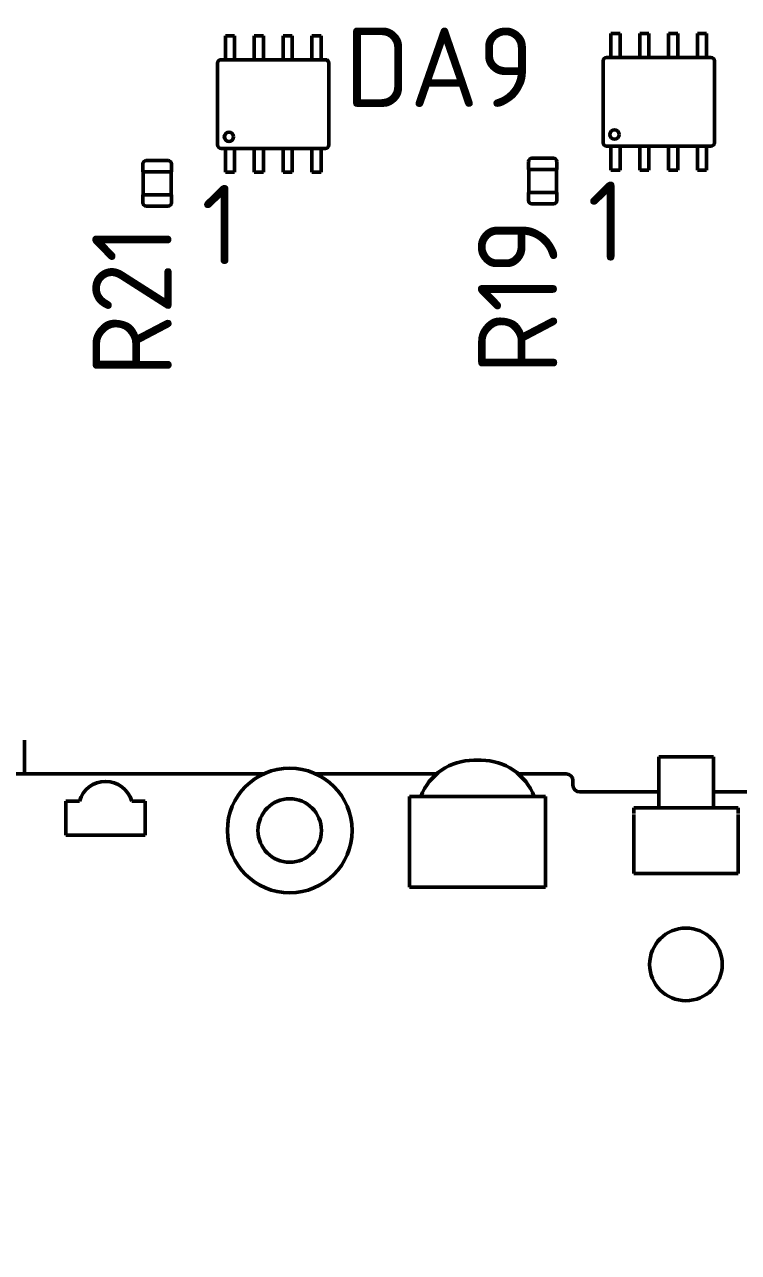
# Model space of a CAD drawing. Header units: millimetres. Extents: x -55 to 2039, y 0 to 512.
# Drawn here: x 1079.9 to 1111.4, y 280.9 to 335.1 of the extents above; entities that cross this region are included whole.
import ezdxf
from ezdxf import colors
from ezdxf.entities.mleader import LeaderData, LeaderLine
from ezdxf.enums import TextEntityAlignment as Align
from ezdxf.math import Vec2, Vec3

# ---------------------------------------------------------------- set-up
doc = ezdxf.new("R2010")
doc.units = ezdxf.units.MM
doc.linetypes.add('Сплошная', pattern=[0])
doc.layers.add('Виды', color=30, linetype='Continuous')
doc.layers.add('текст', color=2, linetype='Continuous', lineweight=30)
doc.styles.add('GOST TYPE B', font='', dxfattribs={"height": 3.5})
doc.styles.get('GOST TYPE B').set_extended_font_data('GOST type B')

# ---------------------------------------------------------------- blocks, each defined once
blk = doc.blocks.new('Вид с →')
at = {"linetype": 'Continuous', "lineweight": 25, "transparency": 16777216}
for q in [(28.03, 4.046), (30.858, 4.046)]:
    blk.add_line((29.444, 2.632), q, dxfattribs=at)
blk.add_circle((32.944, 2.632), 3.5, dxfattribs=at)
blk.add_circle((32.944, 2.632), 3.5, dxfattribs=at)
at = {"linetype": 'Continuous', "lineweight": 50, "transparency": 16777216, "style": 'GOST TYPE B'}
blk.add_attdef('ВИД(_:_)', text='', height=7, dxfattribs=at).set_placement((27.226, 3.5), align=Align.MIDDLE_RIGHT)
blk = doc.blocks.new('_DotSmall')
at = {"color": 0, "linetype": 'ByBlock', "lineweight": 60, "const_width": 0.5}
blk.add_lwpolyline([(-0.0625, 0, 1), (0.0625, 0, 1)], format="xyb", close=True, dxfattribs=at)

msp = doc.modelspace()

# ---------------------------------------------------------------- linework, layer by layer
at = {"linetype": 'Continuous', "lineweight": 50}
for p, q in [((1088.7466, 334.0245), (1088.7466, 334.5704)), ((1089.153, 334.5704), (1088.7466, 334.5704)), ((1089.153, 334.0245), (1089.153, 334.5704)), ((1090.0166, 334.0245), (1090.0166, 334.5704)), ((1090.423, 334.5704), (1090.0166, 334.5704)), ((1090.423, 334.0245), (1090.423, 334.5704)), ((1091.2866, 334.0245), (1091.2866, 334.5704)), ((1091.693, 334.5704), (1091.2866, 334.5704)), ((1091.693, 334.0245), (1091.693, 334.5704)), ((1092.5566, 334.0245), (1092.5566, 334.5704)), ((1092.963, 334.5704), (1092.5566, 334.5704)), ((1092.963, 334.0245), (1092.963, 334.5704)), ((1105.7466, 334.1245), (1105.7466, 334.6704)), ((1106.153, 334.6704), (1105.7466, 334.6704)), ((1106.153, 334.1245), (1106.153, 334.6704)), ((1107.0166, 334.1245), (1107.0166, 334.6704)), ((1107.423, 334.6704), (1107.0166, 334.6704)), ((1107.423, 334.1245), (1107.423, 334.6704)), ((1108.2866, 334.1245), (1108.2866, 334.6704)), ((1108.693, 334.6704), (1108.2866, 334.6704)), ((1108.693, 334.1245), (1108.693, 334.6704)), ((1109.5566, 334.1245), (1109.5566, 334.6704)), ((1109.963, 334.6704), (1109.5566, 334.6704)), ((1109.963, 334.1245), (1109.963, 334.6704)), ((1088.7466, 334.0245), (1088.7466, 333.9083)), ((1088.7466, 333.8404), (1088.7466, 333.9083)), ((1088.7466, 333.5152), (1088.7466, 333.8404)), ((1089.153, 334.0245), (1089.153, 333.9083)), ((1089.153, 333.9083), (1089.153, 333.8404)), ((1089.153, 333.5152), (1089.153, 333.8404)), ((1090.0166, 334.0245), (1090.0166, 333.9083)), ((1090.0166, 333.8404), (1090.0166, 333.9083)), ((1090.0166, 333.5152), (1090.0166, 333.8404)), ((1090.423, 334.0245), (1090.423, 333.9083)), ((1090.423, 333.9083), (1090.423, 333.8404)), ((1090.423, 333.5152), (1090.423, 333.8404)), ((1091.2866, 334.0245), (1091.2866, 333.9083)), ((1091.2866, 333.8404), (1091.2866, 333.9083)), ((1091.2866, 333.5152), (1091.2866, 333.8404)), ((1091.693, 334.0245), (1091.693, 333.9083)), ((1091.693, 333.9083), (1091.693, 333.8404)), ((1091.693, 333.5152), (1091.693, 333.8404)), ((1092.5566, 334.0245), (1092.5566, 333.9083)), ((1092.5566, 333.8404), (1092.5566, 333.9083)), ((1092.5566, 333.5152), (1092.5566, 333.8404)), ((1092.963, 334.0245), (1092.963, 333.9083)), ((1092.963, 333.9083), (1092.963, 333.8404)), ((1092.963, 333.5152), (1092.963, 333.8404)), ((1105.7466, 334.1245), (1105.7466, 334.0082)), ((1105.7466, 333.9404), (1105.7466, 334.0082)), ((1105.7466, 333.6152), (1105.7466, 333.9404)), ((1106.153, 334.1245), (1106.153, 334.0082)), ((1106.153, 334.0082), (1106.153, 333.9404)), ((1106.153, 333.6152), (1106.153, 333.9404)), ((1107.0166, 334.1245), (1107.0166, 334.0082)), ((1107.0166, 333.9404), (1107.0166, 334.0082)), ((1107.0166, 333.6152), (1107.0166, 333.9404)), ((1107.423, 334.1245), (1107.423, 334.0082)), ((1107.423, 334.0082), (1107.423, 333.9404)), ((1107.423, 333.6152), (1107.423, 333.9404)), ((1108.2866, 334.1245), (1108.2866, 334.0082)), ((1108.2866, 333.9404), (1108.2866, 334.0082)), ((1108.2866, 333.6152), (1108.2866, 333.9404)), ((1108.693, 334.1245), (1108.693, 334.0082)), ((1108.693, 334.0082), (1108.693, 333.9404)), ((1108.693, 333.6152), (1108.693, 333.9404)), ((1109.5566, 334.1245), (1109.5566, 334.0082)), ((1109.5566, 333.9404), (1109.5566, 334.0082)), ((1109.5566, 333.6152), (1109.5566, 333.9404)), ((1109.963, 334.1245), (1109.963, 334.0082)), ((1109.963, 334.0082), (1109.963, 333.9404)), ((1109.963, 333.6152), (1109.963, 333.9404)), ((1088.4037, 333.3625), (1088.4037, 333.3648)), ((1088.4037, 329.7557), (1088.4037, 333.3625)), ((1088.5538, 333.5148), (1088.5561, 333.5149)), ((1088.5561, 333.5149), (1093.1535, 333.5149)), ((1088.7466, 333.5149), (1088.7466, 333.5152)), ((1089.153, 333.5149), (1088.7466, 333.5149)), ((1089.153, 333.5149), (1089.153, 333.5152)), ((1090.0166, 333.5149), (1090.0166, 333.5152)), ((1090.423, 333.5149), (1090.0166, 333.5149)), ((1090.423, 333.5149), (1090.423, 333.5152)), ((1091.2866, 333.5149), (1091.2866, 333.5152)), ((1091.693, 333.5149), (1091.2866, 333.5149)), ((1091.693, 333.5149), (1091.693, 333.5152)), ((1092.5566, 333.5149), (1092.5566, 333.5152)), ((1092.963, 333.5149), (1092.5566, 333.5149)), ((1092.963, 333.5149), (1092.963, 333.5152)), ((1093.1535, 333.5149), (1093.1558, 333.5148)), ((1093.3059, 333.3648), (1093.3059, 333.3625)), ((1093.3059, 329.7557), (1093.3059, 333.3625)), ((1105.4037, 333.4624), (1105.4037, 333.4648)), ((1105.4037, 329.8556), (1105.4037, 333.4624)), ((1105.5538, 333.6148), (1105.5561, 333.6148)), ((1105.5561, 333.6148), (1110.1535, 333.6148)), ((1105.7466, 333.6148), (1105.7466, 333.6152)), ((1106.153, 333.6148), (1105.7466, 333.6148)), ((1106.153, 333.6148), (1106.153, 333.6152)), ((1107.0166, 333.6148), (1107.0166, 333.6152)), ((1107.423, 333.6148), (1107.0166, 333.6148)), ((1107.423, 333.6148), (1107.423, 333.6152)), ((1108.2866, 333.6148), (1108.2866, 333.6152)), ((1108.693, 333.6148), (1108.2866, 333.6148)), ((1108.693, 333.6148), (1108.693, 333.6152)), ((1109.5566, 333.6148), (1109.5566, 333.6152)), ((1109.963, 333.6148), (1109.5566, 333.6148)), ((1109.963, 333.6148), (1109.963, 333.6152)), ((1110.1535, 333.6148), (1110.1558, 333.6148)), ((1110.3059, 333.4648), (1110.3059, 333.4624)), ((1110.3059, 329.8556), (1110.3059, 333.4624)), ((1088.4037, 329.7533), (1088.4037, 329.7557)), ((1088.5561, 329.6033), (1088.5538, 329.6033)), ((1088.5561, 329.6033), (1093.1535, 329.6033)), ((1088.7466, 329.6033), (1088.7466, 329.6029)), ((1088.7466, 329.6033), (1089.153, 329.6033)), ((1088.7466, 329.6029), (1088.7466, 329.2777)), ((1089.153, 329.6033), (1089.153, 329.6029)), ((1089.153, 329.6029), (1089.153, 329.2777)), ((1090.0166, 329.6033), (1090.0166, 329.6029)), ((1090.0166, 329.6033), (1090.423, 329.6033)), ((1090.0166, 329.6029), (1090.0166, 329.2777)), ((1090.423, 329.6033), (1090.423, 329.6029)), ((1090.423, 329.6029), (1090.423, 329.2777)), ((1091.2866, 329.6033), (1091.2866, 329.6029)), ((1091.2866, 329.6033), (1091.693, 329.6033)), ((1091.2866, 329.6029), (1091.2866, 329.2777)), ((1091.693, 329.6033), (1091.693, 329.6029)), ((1091.693, 329.6029), (1091.693, 329.2777)), ((1092.5566, 329.6033), (1092.5566, 329.6029)), ((1092.5566, 329.6033), (1092.963, 329.6033)), ((1092.5566, 329.6029), (1092.5566, 329.2777)), ((1092.963, 329.6033), (1092.963, 329.6029)), ((1092.963, 329.6029), (1092.963, 329.2777)), ((1093.1558, 329.6033), (1093.1535, 329.6033)), ((1093.3059, 329.7557), (1093.3059, 329.7533)), ((1105.4037, 329.8533), (1105.4037, 329.8556)), ((1105.5561, 329.7032), (1105.5538, 329.7033)), ((1105.5561, 329.7032), (1110.1535, 329.7032)), ((1105.7466, 329.7032), (1105.7466, 329.7029)), ((1105.7466, 329.7032), (1106.153, 329.7032)), ((1105.7466, 329.7029), (1105.7466, 329.3777)), ((1105.7466, 329.3098), (1105.7466, 329.3777)), ((1106.153, 329.7032), (1106.153, 329.7029)), ((1106.153, 329.7029), (1106.153, 329.3777)), ((1106.153, 329.3777), (1106.153, 329.3098)), ((1107.0166, 329.7032), (1107.0166, 329.7029)), ((1107.0166, 329.7032), (1107.423, 329.7032)), ((1107.0166, 329.7029), (1107.0166, 329.3777)), ((1107.0166, 329.3098), (1107.0166, 329.3777)), ((1107.423, 329.7032), (1107.423, 329.7029)), ((1107.423, 329.7029), (1107.423, 329.3777)), ((1107.423, 329.3777), (1107.423, 329.3098)), ((1108.2866, 329.7032), (1108.2866, 329.7029)), ((1108.2866, 329.7032), (1108.693, 329.7032)), ((1108.2866, 329.7029), (1108.2866, 329.3777)), ((1108.2866, 329.3098), (1108.2866, 329.3777)), ((1108.693, 329.7032), (1108.693, 329.7029)), ((1108.693, 329.7029), (1108.693, 329.3777)), ((1108.693, 329.3777), (1108.693, 329.3098)), ((1109.5566, 329.7032), (1109.5566, 329.7029)), ((1109.5566, 329.7032), (1109.963, 329.7032)), ((1109.5566, 329.7029), (1109.5566, 329.3777)), ((1109.5566, 329.3098), (1109.5566, 329.3777)), ((1109.963, 329.7032), (1109.963, 329.7029)), ((1109.963, 329.7029), (1109.963, 329.3777)), ((1109.963, 329.3777), (1109.963, 329.3098)), ((1110.1558, 329.7033), (1110.1535, 329.7032)), ((1110.3059, 329.8556), (1110.3059, 329.8533)), ((1085.1113, 328.9171), (1085.1113, 328.5641)), ((1085.2583, 329.0641), (1086.2143, 329.0641)), ((1086.3613, 328.9171), (1086.3613, 328.5641)), ((1088.7466, 329.2099), (1088.7466, 329.2777)), ((1088.7466, 329.0936), (1088.7466, 329.2099)), ((1088.7466, 329.0936), (1088.7466, 328.5477)), ((1089.153, 329.2777), (1089.153, 329.2099)), ((1089.153, 329.0936), (1089.153, 329.2099)), ((1089.153, 329.0936), (1089.153, 328.5477)), ((1090.0166, 329.2099), (1090.0166, 329.2777)), ((1090.0166, 329.0936), (1090.0166, 329.2099)), ((1090.0166, 329.0936), (1090.0166, 328.5477)), ((1090.423, 329.2777), (1090.423, 329.2099)), ((1090.423, 329.0936), (1090.423, 329.2099)), ((1090.423, 329.0936), (1090.423, 328.5477)), ((1091.2866, 329.2099), (1091.2866, 329.2777)), ((1091.2866, 329.0936), (1091.2866, 329.2099)), ((1091.2866, 329.0936), (1091.2866, 328.5477)), ((1091.693, 329.2777), (1091.693, 329.2099)), ((1091.693, 329.0936), (1091.693, 329.2099)), ((1091.693, 329.0936), (1091.693, 328.5477)), ((1092.5566, 329.2099), (1092.5566, 329.2777)), ((1092.5566, 329.0936), (1092.5566, 329.2099)), ((1092.5566, 329.0936), (1092.5566, 328.5477)), ((1092.963, 329.2777), (1092.963, 329.2099)), ((1092.963, 329.0936), (1092.963, 329.2099)), ((1092.963, 329.0936), (1092.963, 328.5477)), ((1102.1113, 329.017), (1102.1113, 328.664)), ((1102.2583, 329.164), (1103.2143, 329.164)), ((1103.3613, 329.017), (1103.3613, 328.664)), ((1105.7466, 329.1936), (1105.7466, 329.3098)), ((1105.7466, 329.1936), (1105.7466, 328.6477)), ((1106.153, 329.1936), (1106.153, 329.3098)), ((1106.153, 329.1936), (1106.153, 328.6477)), ((1107.0166, 329.1936), (1107.0166, 329.3098)), ((1107.0166, 329.1936), (1107.0166, 328.6477)), ((1107.423, 329.1936), (1107.423, 329.3098)), ((1107.423, 329.1936), (1107.423, 328.6477)), ((1108.2866, 329.1936), (1108.2866, 329.3098)), ((1108.2866, 329.1936), (1108.2866, 328.6477)), ((1108.693, 329.1936), (1108.693, 329.3098)), ((1108.693, 329.1936), (1108.693, 328.6477)), ((1109.5566, 329.1936), (1109.5566, 329.3098)), ((1109.5566, 329.1936), (1109.5566, 328.6477)), ((1109.963, 329.1936), (1109.963, 329.3098)), ((1109.963, 329.1936), (1109.963, 328.6477)), ((1085.2583, 328.5641), (1085.1113, 328.5641)), ((1085.1238, 328.5641), (1085.1238, 327.5541)), ((1085.2583, 328.5641), (1086.2143, 328.5641)), ((1086.2143, 328.5641), (1086.3613, 328.5641)), ((1086.3488, 328.5641), (1086.3488, 327.5541)), ((1088.7466, 328.5477), (1089.153, 328.5477)), ((1090.0166, 328.5477), (1090.423, 328.5477)), ((1091.2866, 328.5477), (1091.693, 328.5477)), ((1092.5566, 328.5477), (1092.963, 328.5477)), ((1102.2583, 328.664), (1102.1113, 328.664)), ((1102.1238, 328.664), (1102.1238, 327.654)), ((1102.2583, 328.664), (1103.2143, 328.664)), ((1103.2143, 328.664), (1103.3613, 328.664)), ((1103.3488, 328.664), (1103.3488, 327.654)), ((1105.7466, 328.6477), (1106.153, 328.6477)), ((1107.0166, 328.6477), (1107.423, 328.6477)), ((1108.2866, 328.6477), (1108.693, 328.6477)), ((1109.5566, 328.6477), (1109.963, 328.6477)), ((1085.1113, 327.5541), (1085.1113, 327.2011)), ((1085.2583, 327.5541), (1085.1113, 327.5541)), ((1085.2583, 327.5541), (1086.2143, 327.5541)), ((1086.2143, 327.5541), (1086.3613, 327.5541)), ((1086.3613, 327.5541), (1086.3613, 327.2011)), ((1102.1113, 327.654), (1102.1113, 327.301)), ((1102.2583, 327.654), (1102.1113, 327.654)), ((1102.2583, 327.654), (1103.2143, 327.654)), ((1103.2143, 327.654), (1103.3613, 327.654)), ((1103.3613, 327.654), (1103.3613, 327.301)), ((1085.2583, 327.0541), (1086.2143, 327.0541)), ((1102.2583, 327.154), (1103.2143, 327.154)), ((1079.8899, 303.4971), (1079.8899, 302.0123)), ((1100.0289, 302.6123), (1099.6936, 302.6123)), ((1107.8613, 300.5123), (1107.8613, 302.7623)), ((1110.2613, 302.7623), (1107.8613, 302.7623)), ((1110.2613, 300.5123), (1110.2613, 302.7623)), ((1077.4913, 302.0123), (1090.4356, 302.0123)), ((1092.7269, 302.0123), (1098.0688, 302.0123)), ((1101.6537, 302.0123), (1103.7713, 302.0123)), ((1104.0713, 301.7123), (1104.0713, 301.5123)), ((1104.3713, 301.2123), (1107.8613, 301.2123)), ((1110.2613, 301.2123), (1113.7713, 301.2123)), ((1081.7113, 300.8123), (1081.7113, 299.3123)), ((1082.3091, 300.8123), (1081.7113, 300.8123)), ((1085.2113, 300.8123), (1084.6135, 300.8123)), ((1085.2113, 299.3123), (1085.2113, 300.8123)), ((1096.8613, 297.0123), (1096.8613, 301.0123)), ((1096.8613, 301.0123), (1102.8613, 301.0123)), ((1102.8613, 301.0123), (1102.8613, 297.0123)), ((1106.7613, 300.5123), (1111.3613, 300.5123)), ((1106.7613, 300.2623), (1106.7613, 300.5123)), ((1106.7613, 297.6123), (1106.7613, 300.2123)), ((1111.3613, 300.2623), (1111.3613, 300.5123)), ((1111.3613, 297.6123), (1111.3613, 300.2123)), ((1081.7113, 299.3123), (1085.2113, 299.3123)), ((1106.7613, 297.6123), (1111.3613, 297.6123)), ((1102.8613, 297.0123), (1096.8613, 297.0123))]:
    msp.add_line(p, q, dxfattribs=at)
for centre, radius in [((1105.9012, 330.2125), 0.2034), ((1088.9012, 330.1125), 0.2034), ((1091.5813, 299.5123), 2.75), ((1091.5813, 299.5123), 1.4), ((1109.0521, 293.6053), 1.6)]:
    msp.add_circle(centre, radius, dxfattribs=at)
for centre, radius, start, end in [((1085.2583, 328.9171), 0.147, 90, 180), ((1086.2143, 328.9171), 0.147, 0, 90), ((1102.2583, 329.017), 0.147, 90, 180), ((1103.2143, 329.017), 0.147, 0, 90), ((1103.7713, 301.7123), 0.3, 0, 90), ((1083.4613, 300.4808), 1.1989, 16.05089, 163.94912)]:
    msp.add_arc(centre, radius, start, end, dxfattribs=at)
at = {"linetype": 'Continuous', "lineweight": 50, "extrusion": (0, 0, -1)}
for centre, radius, start, end in [((-1085.2583, 327.2011), 0.147, 270, 360), ((-1086.2143, 327.2011), 0.147, 180, 270), ((-1102.2583, 327.301), 0.147, 270, 360), ((-1103.2143, 327.301), 0.147, 180, 270), ((-1099.6936, 300.1123), 2.5, 21.10019, 90), ((-1100.0289, 300.1123), 2.5, 90, 158.8998), ((-1104.3713, 301.5123), 0.3, 270, 360)]:
    msp.add_arc(centre, radius, start, end, dxfattribs=at)
for centre, major_axis, start_param, end_param in [((1088.5584, 333.3601), (-0.1111, 0.1111), 5.5128337, 7.0535369), ((1093.1512, 333.3601), (0.1111, 0.1111), 5.5128337, 7.0535369), ((1105.5584, 333.4601), (-0.1111, 0.1111), 5.5128337, 7.0535369), ((1110.1511, 333.4601), (0.1111, 0.1111), 5.5128337, 7.0535369), ((1088.5584, 329.758), (0.1111, 0.1111), 2.3712411, 3.9119442), ((1093.1512, 329.758), (-0.1111, 0.1111), 2.3712411, 3.9119442), ((1105.5584, 329.858), (0.1111, 0.1111), 2.3712411, 3.9119442), ((1110.1511, 329.858), (-0.1111, 0.1111), 2.3712411, 3.9119442)]:
    msp.add_ellipse(centre, major_axis=major_axis, ratio=0.9703226, start_param=start_param, end_param=end_param, dxfattribs=at)

# ---------------------------------------------------------------- texts
at = {"layer": 'текст', "style": 'GOST TYPE B'}
for s, p in [('DA9', (1094.0138, 331.4338)), ('1', (1087.6865, 324.4887)), ('1', (1104.7115, 324.6387))]:
    msp.add_text(s, height=3.5, dxfattribs=at).set_placement(p)
for s, p in [('R19', (1103.3761, 319.624)), ('R21', (1086.3761, 319.524))]:
    msp.add_text(s, height=3.5, rotation=90, dxfattribs=at).set_placement(p)

# ---------------------------------------------------------------- leaders
at = {"layer": 'Виды', "linetype": 'Continuous', "lineweight": 25}
ml = msp.add_multileader_block('Standard', dxfattribs=at)
ml.set_content('Вид с →', color=256)
ml.set_attribute('ВИД(_:_)', 'А(2:1)', width=0)
ml.set_leader_properties(linetype='Сплошная', lineweight=25)
ml.set_arrow_properties(name='DOTSMALL')
ml.build(insert=Vec2(0, 0))
ml.multileader.update_dxf_attribs({"leader_type": 0, "has_dogleg": 0, "text_left_attachment_type": 6, "text_right_attachment_type": 6, "dogleg_length": 0.3, "arrow_head_size": 1, "block_connection_type": 1})
ctx = ml.context
ctx.base_point, ctx.char_height, ctx.arrow_head_size, ctx.landing_gap_size, ctx.plane_origin = Vec3(1329.0713, 395.8731), 3.5, 1, 1, Vec3(1329.0713, 395.8731)
ctx.left_attachment, ctx.right_attachment, ctx.attachment_type = 6, 6, 1
notes = []
notes.append((ctx, [(0, (0, 0, 0), (0, 0), (1, 0), 1, [])]))
ctx.block.insert = Vec3(1329.0713, 395.8731)
ml = msp.add_multileader_block('Standard', dxfattribs=at)
ml.set_content('Вид с →', color=256)
ml.set_attribute('ВИД(_:_)', 'Б(4:1)', width=0)
ml.set_leader_properties(linetype='Сплошная', lineweight=25)
ml.set_arrow_properties(name='DOTSMALL')
ml.build(insert=Vec2(0, 0))
ml.multileader.update_dxf_attribs({"leader_type": 0, "has_dogleg": 0, "text_left_attachment_type": 6, "text_right_attachment_type": 6, "dogleg_length": 0.3, "arrow_head_size": 1, "block_connection_type": 1})
ctx = ml.context
ctx.base_point, ctx.char_height, ctx.arrow_head_size, ctx.landing_gap_size, ctx.plane_origin = Vec3(1332.1634, 311.4002), 3.5, 1, 1, Vec3(1332.1634, 311.4002)
ctx.left_attachment, ctx.right_attachment, ctx.attachment_type = 6, 6, 1
notes.append((ctx, [(0, (0, 0, 0), (0, 0), (1, 0), 1, [])]))
ctx.block.insert = Vec3(1332.1634, 311.4002)
for ctx, leaders in notes:
    for number, flags, end, landing, length, lines in leaders:
        leader = LeaderData()
        leader.index, (leader.has_last_leader_line, leader.has_dogleg_vector, leader.attachment_direction) = number, flags
        leader.last_leader_point, leader.dogleg_vector, leader.dogleg_length = Vec3(end), Vec3(landing), length
        for number, points, colour, breaks in lines:
            line = LeaderLine()
            line.index, line.vertices, line.color, line.breaks = number, Vec3.list(points), colors.encode_raw_color(colour), breaks
            leader.lines.append(line)
        ctx.leaders.append(leader)

doc.saveas('drawing.dxf')
